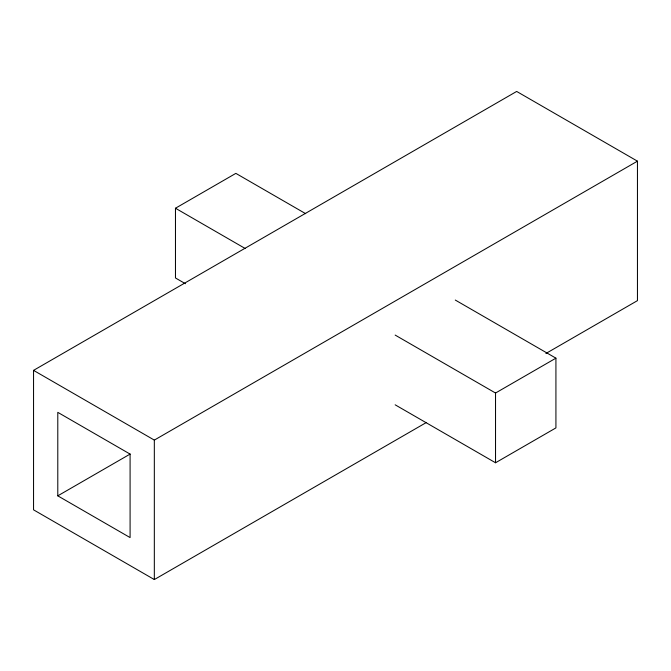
<?xml version="1.0" encoding="UTF-8"?>
<svg xmlns="http://www.w3.org/2000/svg" width="671" height="671" viewBox="0 0 671 671"><rect width="100%" height="100%" fill="white"/><g stroke="black" fill="none" stroke-linecap="round" stroke-linejoin="round"><path stroke-width="1.01" d="M185.414 283.716L175.466 277.97L175.466 208.236L235.856 173.37L305.674 213.68M426.253 422.571L154.33 579.559L33.55 509.834L33.55 370.367L516.67 91.441L637.45 161.166L637.45 300.633L545.9 353.491M57.79 495.835L130.09 537.58L130.09 454.091L57.79 412.346L57.79 495.835L130.166 454.049M33.55 370.367L154.33 440.101L637.45 161.166M395.16 335.081L495.533 393.03L555.923 358.163L555.923 427.897L495.533 462.764L395.16 404.814M455.282 300.054L555.923 358.163M175.466 208.236L245.091 248.438M495.533 393.03L495.533 462.764M154.33 440.101L154.33 579.559"/></g></svg>
